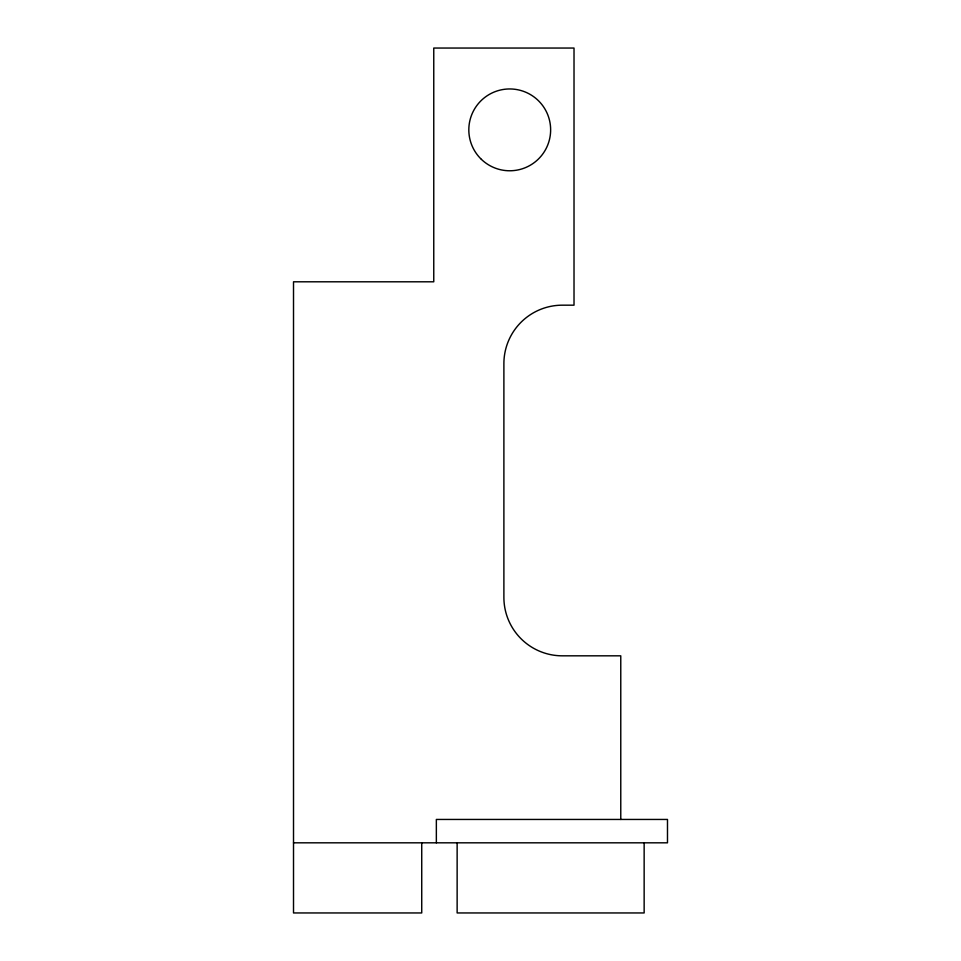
<?xml version="1.0" encoding="UTF-8"?>
<svg xmlns="http://www.w3.org/2000/svg" width="961" height="961" viewBox="0 0 961 961"><rect width="100%" height="100%" fill="white"/><g stroke="black" fill="none" stroke-linecap="round" stroke-linejoin="round"><path stroke-width="1.44" d="M293.513 842.821L667.487 842.821L667.487 819.445L436.354 819.445L436.354 842.821M644.146 842.821L644.146 912.95L457.136 912.95L457.136 842.821M620.77 819.445L620.77 655.822L562.329 655.822A58.441 58.441 0 0 1 503.888 597.382L503.888 363.618A58.441 58.441 0 0 1 562.329 305.178L574.017 305.178L574.017 48.05L433.759 48.05L433.759 281.801L293.513 281.801L293.513 912.95L421.735 912.95L421.735 842.821M481.401 159.37A40.903 40.903 0 0 0 549.452 139.645A40.903 40.903 0 0 0 498.339 90.574A40.903 40.903 0 0 0 481.401 159.37"/></g></svg>
